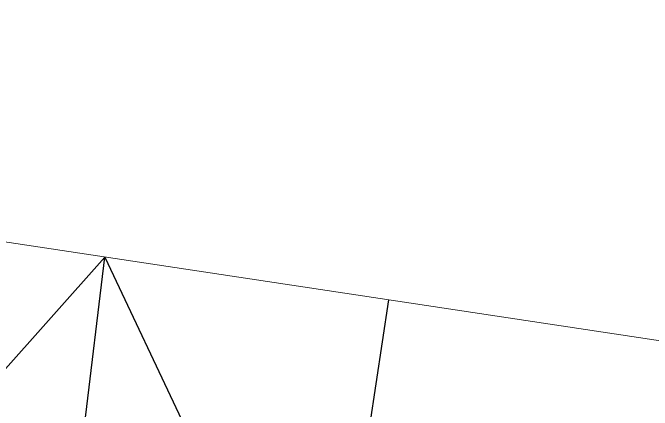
# Model space of a CAD drawing. Header units: millimetres. Extents: x 348 to 2201, y 118 to 1049.
# Drawn here: x 877.51 to 883.43, y 517.98 to 521.65 of the extents above; entities that cross this region are included whole.
import ezdxf

# ---------------------------------------------------------------- set-up
doc = ezdxf.new("R2010")
doc.units = ezdxf.units.MM
doc.layers.add('206_MURO_E_MURO_ARRIMO', color=7, linetype='Continuous', lineweight=18)

msp = doc.modelspace()

# ---------------------------------------------------------------- linework, layer by layer
for p, q in [((875.24, 515.8931), (878.3632, 519.397)), ((877.8843, 515.4796), (878.3632, 519.397)), ((878.3632, 519.397), (880.4005, 515.0861)), ((880.4005, 515.0861), (880.99, 519.0016))]:
    msp.add_line(p, q)
at = {"layer": '206_MURO_E_MURO_ARRIMO'}
msp.add_line((885.785, 518.2797), (863.3655, 521.6549), dxfattribs=at)

doc.saveas('drawing.dxf')
